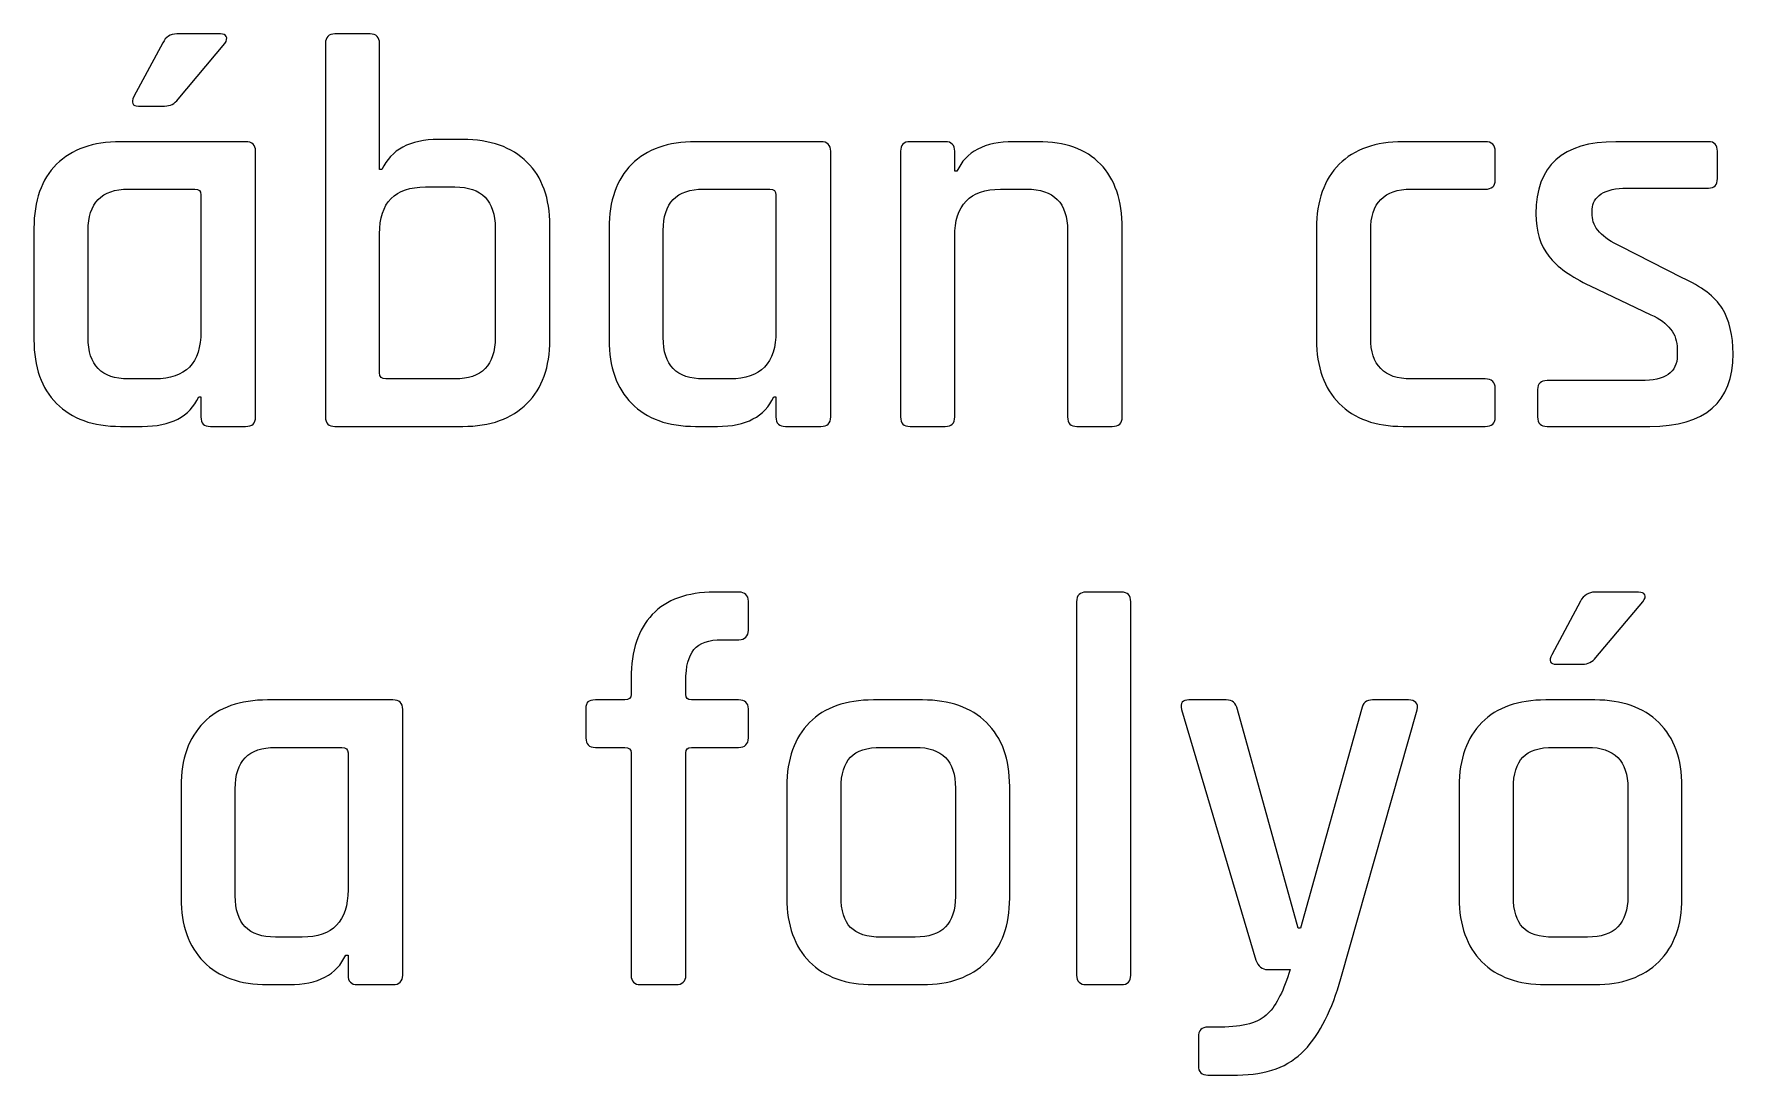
# Model space of a CAD drawing. Extents: x 5 to 177, y 88 to 167.
# Drawn here: x 43.79 to 57.75, y 112.41 to 120.96 of the extents above; entities that cross this region are included whole.
import ezdxf

# ---------------------------------------------------------------- set-up
doc = ezdxf.new("R2010")
doc.units = 0
doc.layers.add('Layer_1', color=7, linetype='CONTINUOUS')

msp = doc.modelspace()

# ---------------------------------------------------------------- linework, layer by layer
at = {"layer": 'Layer_1', "color": 7}
for points in [[(44.852387, 120.885064), (44.613158, 120.444644)], [(45.324779, 120.958376), (44.966489, 120.958376), (44.966489, 120.958376)], [(44.975859, 120.421491), (45.360607, 120.880102)], [(46.18688, 120.880102), (46.18688, 117.812039)], [(46.553436, 120.958376), (46.264601, 120.958376), (46.264601, 120.958376)], [(46.6499, 119.843819), (46.63116, 119.843819), (46.63116, 120.880102)], [(44.65009, 120.36637), (44.866168, 120.36637)], [(45.530934, 120.073124), (44.503467, 120.073124), (44.503467, 120.073124)], [(47.314666, 120.091314), (47.113472, 120.091314)], [(50.254298, 120.073124), (49.226831, 120.073124), (49.226831, 120.073124)], [(51.277353, 120.073124), (50.988516, 120.073124), (50.988516, 120.073124)], [(52.03803, 120.073124), (51.836836, 120.073124)], [(55.71188, 120.073124), (55.037191, 120.073124), (55.037191, 120.073124)], [(57.545772, 120.073124), (56.784545, 120.073124), (56.784545, 120.073124)], [(45.613063, 117.812039), (45.613063, 119.995403)], [(50.336427, 117.812039), (50.336427, 119.994853)], [(50.910242, 119.994853), (50.910242, 117.812039)], [(51.373264, 119.830038), (51.355075, 119.830038), (51.355075, 119.994853)], [(55.79401, 119.756728), (55.79401, 119.994853)], [(57.619084, 119.770506), (57.619084, 119.994853)], [(44.56741, 119.683415), (45.113112, 119.683415)], [(44.56741, 119.683415), (44.56741, 119.683415)], [(45.163825, 119.637664), (45.163825, 118.513736)], [(47.007639, 119.701604), (47.250175, 119.701604)], [(47.007639, 119.701604), (47.007639, 119.701604)], [(49.291325, 119.683415), (49.836476, 119.683415)], [(49.291325, 119.683415), (49.291325, 119.683415)], [(49.887186, 119.637114), (49.887186, 118.513736)], [(51.731003, 119.683415), (51.946528, 119.683415)], [(55.101685, 119.683415), (55.71188, 119.683415)], [(56.876597, 119.692234), (57.545772, 119.692234)], [(56.591618, 119.46789), (56.591618, 119.51805)], [(43.792953, 119.362057), (43.792953, 118.444835)], [(44.237783, 118.463574), (44.237783, 119.343868)], [(46.63116, 118.174186), (46.63116, 119.316306)], [(47.580903, 119.362057), (47.580903, 118.463574)], [(48.030144, 118.444835), (48.030144, 119.385208)], [(48.516314, 119.362057), (48.516314, 118.444835)], [(48.961147, 118.463574), (48.961147, 119.343868)], [(52.281667, 119.343868), (52.281667, 117.812039)], [(52.730908, 117.812039), (52.730908, 119.362057)], [(54.326674, 119.362057), (54.326674, 118.444835)], [(54.771507, 118.463024), (54.771507, 119.343868)], [(51.355075, 117.812039), (51.355075, 119.293706)], [(57.330797, 118.954158), (56.825885, 119.211023)], [(56.573428, 118.889665), (57.073382, 118.65154)], [(57.289457, 118.371522), (57.289457, 118.316401)], [(44.787343, 118.124027), (44.56741, 118.124027)], [(47.250175, 118.124027), (46.68187, 118.124027)], [(49.511258, 118.124027), (49.291325, 118.124027)], [(55.71188, 118.124027), (55.101685, 118.124027)], [(56.9907, 118.110246), (56.220651, 118.110246)], [(45.145633, 117.977404), (45.163825, 117.977404), (45.163825, 117.812039)], [(49.868997, 117.977404), (49.887186, 117.977404), (49.887186, 117.812039)], [(55.79401, 117.807631), (55.79401, 118.045756)], [(56.14293, 118.036936), (56.14293, 117.812039)], [(44.503467, 117.734318), (44.682063, 117.734318)], [(45.241546, 117.734318), (45.530934, 117.734318)], [(46.264601, 117.734318), (47.314666, 117.734318)], [(49.226831, 117.734318), (49.405977, 117.734318)], [(49.96546, 117.734318), (50.254298, 117.734318)], [(50.988516, 117.734318), (51.277353, 117.734318)], [(52.359388, 117.734318), (52.648225, 117.734318)], [(55.037191, 117.734318), (55.71188, 117.734318)], [(56.220651, 117.734318), (57.06401, 117.734318)], [(49.581813, 116.372265), (49.380069, 116.372265), (49.380069, 116.372265)], [(49.660088, 116.060277), (49.660088, 116.298402)], [(52.356631, 116.293991), (52.356631, 113.225928)], [(52.723189, 116.372265), (52.434905, 116.372265), (52.434905, 116.372265)], [(52.801464, 113.225928), (52.801464, 116.293991)], [(56.493503, 116.298952), (56.259236, 115.858533)], [(56.970854, 116.372265), (56.612564, 116.372265), (56.612564, 116.372265)], [(56.621937, 115.83538), (57.007235, 116.293991)], [(49.444563, 115.982006), (49.581813, 115.982006)], [(56.296718, 115.780259), (56.511692, 115.780259)], [(48.697114, 115.665606), (48.697114, 115.532764)], [(49.146906, 115.532764), (49.146906, 115.643006)], [(46.739198, 115.487013), (45.711731, 115.487013), (45.711731, 115.487013)], [(46.821327, 113.225928), (46.821327, 115.408742)], [(48.325594, 115.4137), (48.325594, 115.175025)], [(48.646952, 115.487013), (48.403868, 115.487013)], [(49.577955, 115.487013), (49.192657, 115.487013)], [(49.660088, 115.175025), (49.660088, 115.4137)], [(51.091042, 115.487013), (50.687001, 115.487013), (50.687001, 115.487013)], [(53.218732, 115.408742), (53.828927, 113.34995)], [(53.585841, 115.487013), (53.278264, 115.487013), (53.278264, 115.487013)], [(54.69599, 115.408742), (54.196036, 113.611229), (54.177297, 113.611229), (53.677343, 115.408742)], [(54.525664, 113.198369), (55.154601, 115.404331)], [(55.081289, 115.487013), (54.787492, 115.487013)], [(56.612564, 115.487013), (56.209077, 115.487013), (56.209077, 115.487013)], [(45.775674, 115.097304), (46.321376, 115.097304)], [(45.775674, 115.097304), (45.775674, 115.097304)], [(46.372089, 115.051002), (46.372089, 113.927625)], [(48.403868, 115.097304), (48.646952, 115.097304)], [(48.697114, 115.051002), (48.697114, 113.225928)], [(49.146906, 113.225928), (49.146906, 115.051002)], [(49.192657, 115.097304), (49.577955, 115.097304)], [(50.751492, 115.097304), (51.030959, 115.097304)], [(50.751492, 115.097304), (50.751492, 115.097304)], [(56.273017, 115.097304), (56.553035, 115.097304)], [(56.273017, 115.097304), (56.273017, 115.097304)], [(45.000664, 114.775946), (45.000664, 113.858724)], [(45.445494, 113.877463), (45.445494, 114.757757)], [(49.976484, 114.775946), (49.976484, 113.858724)], [(50.421314, 113.872505), (50.421314, 114.762165)], [(51.361137, 114.762165), (51.361137, 113.872505)], [(51.80652, 113.858724), (51.80652, 114.775946)], [(55.49856, 114.775946), (55.49856, 113.858724)], [(55.94339, 113.872505), (55.94339, 114.762165)], [(56.883763, 114.762165), (56.883763, 113.872505)], [(57.328043, 113.858724), (57.328043, 114.775946)], [(45.99616, 113.537916), (45.775674, 113.537916)], [(51.030959, 113.537916), (50.751492, 113.537916)], [(56.553035, 113.537916), (56.273017, 113.537916)], [(46.353897, 113.391293), (46.372089, 113.391293), (46.372089, 113.225928)], [(53.924841, 113.271679), (54.108945, 113.271679)], [(45.711731, 113.148207), (45.890327, 113.148207)], [(46.44981, 113.148207), (46.739198, 113.148207)], [(48.774835, 113.148207), (49.064223, 113.148207)], [(50.687001, 113.148207), (51.091042, 113.148207)], [(52.434905, 113.148207), (52.723189, 113.148207)], [(56.209077, 113.148207), (56.612564, 113.148207)], [(53.53954, 112.799287), (53.43481, 112.799287)], [(53.356535, 112.717157), (53.356535, 112.48289)], [(53.43481, 112.405169), (53.677343, 112.405169)]]:
    msp.add_lwpolyline(points, dxfattribs=at)
for points in [[(44.966489, 120.958376), (44.911809, 120.958376), (44.873553, 120.933747), (44.852387, 120.885064)], [(45.372734, 120.93743), (45.364973, 120.951188), (45.34912, 120.958376), (45.324779, 120.958376)], [(45.360607, 120.880102), (45.376129, 120.904444), (45.380495, 120.923672), (45.372734, 120.93743)], [(46.264601, 120.958376), (46.212743, 120.958376), (46.18688, 120.93196), (46.18688, 120.880102)], [(46.63116, 120.880102), (46.63116, 120.93196), (46.604942, 120.958376), (46.553436, 120.958376)], [(44.613158, 120.444644), (44.588817, 120.392433), (44.601054, 120.36637), (44.65009, 120.36637)], [(44.866168, 120.36637), (44.912029, 120.36637), (44.948342, 120.384805), (44.975859, 120.421491)], [(44.503467, 120.073124), (44.276984, 120.073124), (44.101983, 120.011191), (43.978158, 119.887366)], [(45.613063, 119.995403), (45.613063, 120.047261), (45.585967, 120.073124), (45.530934, 120.073124)], [(47.113472, 120.091314), (46.880639, 120.091314), (46.726452, 120.008919), (46.6499, 119.843819)], [(47.842178, 119.905555), (47.716942, 120.02938), (47.541149, 120.091314), (47.314666, 120.091314)], [(49.226831, 120.073124), (49.000348, 120.073124), (48.825548, 120.011191), (48.702076, 119.887366)], [(50.336427, 119.994853), (50.336427, 120.046711), (50.309331, 120.073124), (50.254298, 120.073124)], [(50.988516, 120.073124), (50.936305, 120.073124), (50.910242, 120.046711), (50.910242, 119.994853)], [(51.355075, 119.994853), (51.355075, 120.046711), (51.328859, 120.073124), (51.277353, 120.073124)], [(51.836836, 120.073124), (51.601181, 120.073124), (51.446642, 119.991963), (51.373264, 119.830038)], [(52.551762, 119.88957), (52.432523, 120.011984), (52.261338, 120.073124), (52.03803, 120.073124)], [(55.037191, 120.073124), (54.811061, 120.073124), (54.636261, 120.011191), (54.512436, 119.887366)], [(55.79401, 119.994853), (55.79401, 120.046711), (55.766914, 120.073124), (55.71188, 120.073124)], [(56.784545, 120.073124), (56.347453, 120.073124), (56.129149, 119.876077), (56.129149, 119.481671)], [(57.619084, 119.994853), (57.619084, 120.046711), (57.594808, 120.073124), (57.545772, 120.073124)], [(43.978158, 119.887366), (43.854336, 119.763541), (43.792953, 119.588187), (43.792953, 119.362057)], [(48.030144, 119.385208), (48.030144, 119.608516), (47.967767, 119.782083), (47.842178, 119.905555)], [(48.702076, 119.887366), (48.577898, 119.763188), (48.516314, 119.588187), (48.516314, 119.362057)], [(52.730908, 119.362057), (52.730908, 119.591362), (52.671001, 119.767156), (52.551762, 119.88957)], [(54.512436, 119.887366), (54.388611, 119.763541), (54.326674, 119.58854), (54.326674, 119.362057)], [(55.71188, 119.683415), (55.766914, 119.683415), (55.79401, 119.707692), (55.79401, 119.756728)], [(57.545772, 119.692234), (57.594808, 119.692234), (57.619084, 119.718648), (57.619084, 119.770506)], [(44.237783, 119.343868), (44.237783, 119.569998), (44.347277, 119.683415), (44.56741, 119.683415)], [(45.113112, 119.683415), (45.146979, 119.683415), (45.163825, 119.668003), (45.163825, 119.637664)], [(46.63116, 119.316306), (46.63116, 119.573128), (46.756814, 119.701604), (47.007639, 119.701604)], [(47.250175, 119.701604), (47.470308, 119.701604), (47.580903, 119.588187), (47.580903, 119.362057)], [(48.961147, 119.343868), (48.961147, 119.569998), (49.071191, 119.683415), (49.291325, 119.683415)], [(49.836476, 119.683415), (49.870343, 119.683415), (49.887186, 119.667452), (49.887186, 119.637114)], [(51.355075, 119.293706), (51.355075, 119.553703), (51.480178, 119.683415), (51.731003, 119.683415)], [(51.946528, 119.683415), (52.169836, 119.683415), (52.281667, 119.569998), (52.281667, 119.343868)], [(54.771507, 119.343868), (54.771507, 119.569998), (54.881551, 119.683415), (55.101685, 119.683415)], [(56.591618, 119.51805), (56.591618, 119.569908), (56.616445, 119.612176), (56.665481, 119.644279)], [(56.665481, 119.644279), (56.714517, 119.676029), (56.784522, 119.692234), (56.876597, 119.692234)], [(56.129149, 119.481671), (56.129149, 119.337738), (56.163678, 119.221299), (56.233881, 119.132751)], [(56.825885, 119.211023), (56.67031, 119.284401), (56.591618, 119.370171), (56.591618, 119.46789)], [(56.233881, 119.132751), (56.304437, 119.043851), (56.417501, 118.963043), (56.573428, 118.889665)], [(57.65822, 118.704457), (57.598601, 118.800412), (57.489547, 118.883603), (57.330797, 118.954158)], [(57.073382, 118.65154), (57.217316, 118.587334), (57.289457, 118.493583), (57.289457, 118.371522)], [(57.747518, 118.330182), (57.747518, 118.482935), (57.71784, 118.608148), (57.65822, 118.704457)], [(45.163825, 118.513736), (45.163825, 118.253739), (45.038168, 118.124027), (44.787343, 118.124027)], [(49.887186, 118.513736), (49.887186, 118.253739), (49.762083, 118.124027), (49.511258, 118.124027)], [(43.792953, 118.444835), (43.79295, 118.221526), (43.854336, 118.047519), (43.978158, 117.922283)], [(44.56741, 118.124027), (44.347277, 118.124027), (44.237783, 118.237091), (44.237783, 118.463574)], [(47.580903, 118.463574), (47.580903, 118.237091), (47.470306, 118.124027), (47.250175, 118.124027)], [(47.842178, 117.922283), (47.967767, 118.047519), (48.030144, 118.221526), (48.030144, 118.444835)], [(48.516314, 118.444835), (48.516314, 118.221526), (48.577898, 118.047519), (48.702076, 117.922283)], [(49.291325, 118.124027), (49.071191, 118.124027), (48.961147, 118.237094), (48.961147, 118.463574)], [(54.326674, 118.444835), (54.326674, 118.221879), (54.388611, 118.047519), (54.512436, 117.922283)], [(55.101685, 118.124027), (54.881551, 118.124027), (54.771507, 118.236893), (54.771507, 118.463024)], [(57.289457, 118.316401), (57.289457, 118.178818), (57.189314, 118.110246), (56.9907, 118.110246)], [(57.06401, 117.734318), (57.519799, 117.734318), (57.747518, 117.932601), (57.747518, 118.330182)], [(46.68187, 118.124027), (46.648356, 118.124027), (46.63116, 118.14032), (46.63116, 118.174186)], [(55.79401, 118.045756), (55.79401, 118.097614), (55.766914, 118.124027), (55.71188, 118.124027)], [(56.220651, 118.110246), (56.168792, 118.110246), (56.14293, 118.085972), (56.14293, 118.036936)], [(43.978158, 117.922283), (44.101983, 117.797047), (44.276984, 117.734318), (44.503467, 117.734318)], [(44.682063, 117.734318), (44.917366, 117.734318), (45.072255, 117.815126), (45.145633, 117.977404)], [(47.314666, 117.734318), (47.541149, 117.734318), (47.716942, 117.797047), (47.842178, 117.922283)], [(48.702076, 117.922283), (48.825548, 117.797047), (49.000348, 117.734318), (49.226831, 117.734318)], [(49.405977, 117.734318), (49.64128, 117.734318), (49.795619, 117.815479), (49.868997, 117.977404)], [(54.512436, 117.922283), (54.636261, 117.797047), (54.811061, 117.734318), (55.037191, 117.734318)], [(45.163825, 117.812039), (45.163825, 117.760181), (45.189688, 117.734318), (45.241546, 117.734318)], [(45.530934, 117.734318), (45.585967, 117.734318), (45.613063, 117.760181), (45.613063, 117.812039)], [(46.18688, 117.812039), (46.18688, 117.760181), (46.212743, 117.734318), (46.264601, 117.734318)], [(49.887186, 117.812039), (49.887186, 117.760181), (49.913249, 117.734318), (49.96546, 117.734318)], [(50.254298, 117.734318), (50.309331, 117.734318), (50.336427, 117.760181), (50.336427, 117.812039)], [(50.910242, 117.812039), (50.910242, 117.760181), (50.936305, 117.734318), (50.988516, 117.734318)], [(51.277353, 117.734318), (51.328859, 117.734318), (51.355075, 117.760181), (51.355075, 117.812039)], [(52.281667, 117.812039), (52.281667, 117.760181), (52.30753, 117.734318), (52.359388, 117.734318)], [(52.648225, 117.734318), (52.703259, 117.734318), (52.730908, 117.760181), (52.730908, 117.812039)], [(55.71188, 117.734318), (55.766914, 117.734318), (55.79401, 117.758947), (55.79401, 117.807631)], [(56.14293, 117.812039), (56.14293, 117.760181), (56.168792, 117.734318), (56.220651, 117.734318)], [(49.380069, 116.372265), (49.157114, 116.372265), (48.987363, 116.310772), (48.871299, 116.188711)], [(49.660088, 116.298402), (49.660088, 116.347085), (49.634024, 116.372265), (49.581813, 116.372265)], [(52.434905, 116.372265), (52.382694, 116.372265), (52.356631, 116.345849), (52.356631, 116.293991)], [(52.801464, 116.293991), (52.801464, 116.345852), (52.775048, 116.372265), (52.723189, 116.372265)], [(56.612564, 116.372265), (56.560706, 116.372265), (56.52102, 116.347636), (56.493503, 116.298952)], [(57.02322, 116.351319), (57.015812, 116.365077), (56.99837, 116.372265), (56.970854, 116.372265)], [(57.007235, 116.293991), (57.02558, 116.318335), (57.030981, 116.33756), (57.02322, 116.351319)], [(48.871299, 116.188711), (48.754882, 116.06665), (48.697114, 115.891737), (48.697114, 115.665606)], [(49.213603, 115.902077), (49.257701, 115.955347), (49.334143, 115.982006), (49.444563, 115.982006)], [(49.581813, 115.982006), (49.634024, 115.982006), (49.660088, 116.008419), (49.660088, 116.060277)], [(49.146906, 115.643006), (49.146906, 115.762245), (49.169153, 115.848455), (49.213603, 115.902077)], [(56.259236, 115.858533), (56.231719, 115.806322), (56.244507, 115.780259), (56.296718, 115.780259)], [(56.511692, 115.780259), (56.554731, 115.780259), (56.591245, 115.798694), (56.621937, 115.83538)], [(45.711731, 115.487013), (45.485248, 115.487013), (45.310448, 115.42508), (45.186975, 115.301255)], [(46.821327, 115.408742), (46.821327, 115.4606), (46.794231, 115.487013), (46.739198, 115.487013)], [(48.341579, 115.471028), (48.330996, 115.460092), (48.325594, 115.441217), (48.325594, 115.4137)], [(48.403868, 115.487013), (48.373177, 115.487013), (48.352162, 115.481611), (48.341579, 115.471028)], [(48.697114, 115.532764), (48.697114, 115.502073), (48.680466, 115.487013), (48.646952, 115.487013)], [(49.192657, 115.487013), (49.161965, 115.487013), (49.146906, 115.502073), (49.146906, 115.532764)], [(49.660088, 115.4137), (49.660088, 115.462736), (49.632989, 115.487013), (49.577955, 115.487013)], [(50.687001, 115.487013), (50.46087, 115.487013), (50.286068, 115.42508), (50.162243, 115.301255)], [(51.61635, 115.301255), (51.48935, 115.42508), (51.31435, 115.487013), (51.091042, 115.487013)], [(53.278264, 115.487013), (53.226406, 115.487013), (53.206737, 115.4606), (53.218732, 115.408742)], [(53.677343, 115.408742), (53.665349, 115.4606), (53.634877, 115.487013), (53.585841, 115.487013)], [(54.787492, 115.487013), (54.735634, 115.487013), (54.70481, 115.4606), (54.69599, 115.408742)], [(55.154601, 115.404331), (55.163421, 115.459364), (55.139144, 115.487013), (55.081289, 115.487013)], [(56.209077, 115.487013), (55.982946, 115.487013), (55.808143, 115.42508), (55.684318, 115.301255)], [(57.137873, 115.301255), (57.010873, 115.42508), (56.835873, 115.487013), (56.612564, 115.487013)], [(45.186975, 115.301255), (45.062798, 115.177077), (45.000664, 115.002076), (45.000664, 114.775946)], [(50.162243, 115.301255), (50.038418, 115.177077), (49.976484, 115.002076), (49.976484, 114.775946)], [(51.80652, 114.775946), (51.80652, 115.002076), (51.74335, 115.177077), (51.61635, 115.301255)], [(55.684318, 115.301255), (55.560493, 115.17743), (55.49856, 115.002076), (55.49856, 114.775946)], [(57.328043, 114.775946), (57.328043, 115.002076), (57.264873, 115.17743), (57.137873, 115.301255)], [(48.325594, 115.175025), (48.325594, 115.123167), (48.351657, 115.097304), (48.403868, 115.097304)], [(49.577955, 115.097304), (49.632989, 115.097304), (49.660088, 115.123167), (49.660088, 115.175025)], [(45.445494, 114.757757), (45.445494, 114.983887), (45.555541, 115.097304), (45.775674, 115.097304)], [(46.321376, 115.097304), (46.355243, 115.097304), (46.372089, 115.081341), (46.372089, 115.051002)], [(48.646952, 115.097304), (48.680466, 115.097304), (48.697114, 115.081694), (48.697114, 115.051002)], [(49.146906, 115.051002), (49.146906, 115.081694), (49.161965, 115.097304), (49.192657, 115.097304)], [(50.421314, 114.762165), (50.421314, 114.878229), (50.447177, 114.963556), (50.499035, 115.016825)], [(50.499035, 115.016825), (50.551247, 115.070448), (50.635431, 115.097304), (50.751492, 115.097304)], [(51.030959, 115.097304), (51.251093, 115.097304), (51.361137, 114.985473), (51.361137, 114.762165)], [(55.94339, 114.762165), (55.94339, 114.878229), (55.969253, 114.963556), (56.021111, 115.016825)], [(56.021111, 115.016825), (56.073322, 115.070448), (56.156953, 115.097304), (56.273017, 115.097304)], [(56.553035, 115.097304), (56.773168, 115.097304), (56.883763, 114.98512), (56.883763, 114.762165)], [(45.775674, 113.537916), (45.555541, 113.537916), (45.445494, 113.65098), (45.445494, 113.877463)], [(46.372089, 113.927625), (46.372089, 113.667628), (46.246985, 113.537916), (45.99616, 113.537916)], [(50.499035, 113.618394), (50.447177, 113.671664), (50.421314, 113.756441), (50.421314, 113.872505)], [(51.361137, 113.872505), (51.361137, 113.649196), (51.251093, 113.537916), (51.030959, 113.537916)], [(56.021111, 113.617841), (55.969253, 113.671464), (55.94339, 113.756088), (55.94339, 113.872505)], [(56.883763, 113.872505), (56.883763, 113.649196), (56.773168, 113.537916), (56.553035, 113.537916)], [(45.000664, 113.858724), (45.000664, 113.635415), (45.062798, 113.461408), (45.186975, 113.336172)], [(49.976484, 113.858724), (49.976484, 113.635415), (50.038418, 113.461408), (50.162243, 113.336172)], [(51.61635, 113.336172), (51.74335, 113.461408), (51.80652, 113.635415), (51.80652, 113.858724)], [(55.49856, 113.858724), (55.49856, 113.635415), (55.560493, 113.461408), (55.684318, 113.336172)], [(57.137873, 113.336172), (57.264873, 113.461408), (57.328043, 113.635415), (57.328043, 113.858724)], [(50.751492, 113.537916), (50.635428, 113.537916), (50.551247, 113.564772), (50.499035, 113.618394)], [(56.273017, 113.537916), (56.156953, 113.537916), (56.073322, 113.564572), (56.021111, 113.617841)], [(45.186975, 113.336172), (45.310448, 113.210936), (45.485248, 113.148207), (45.711731, 113.148207)], [(45.890327, 113.148207), (46.12563, 113.148207), (46.280519, 113.229368), (46.353897, 113.391293)], [(50.162243, 113.336172), (50.286068, 113.210936), (50.46087, 113.148207), (50.687001, 113.148207)], [(51.091042, 113.148207), (51.31435, 113.148207), (51.48935, 113.210936), (51.61635, 113.336172)], [(53.828927, 113.34995), (53.846919, 113.297739), (53.87898, 113.271679), (53.924841, 113.271679)], [(55.684318, 113.336172), (55.808143, 113.210936), (55.982946, 113.148207), (56.209077, 113.148207)], [(56.612564, 113.148207), (56.835873, 113.148207), (57.010873, 113.210936), (57.137873, 113.336172)], [(46.372089, 113.225928), (46.372089, 113.174069), (46.397599, 113.148207), (46.44981, 113.148207)], [(46.739198, 113.148207), (46.794231, 113.148207), (46.821327, 113.174069), (46.821327, 113.225928)], [(48.697114, 113.225928), (48.697114, 113.174069), (48.722977, 113.148207), (48.774835, 113.148207)], [(49.064223, 113.148207), (49.119257, 113.148207), (49.146906, 113.174069), (49.146906, 113.225928)], [(52.356631, 113.225928), (52.356631, 113.174069), (52.382694, 113.148207), (52.434905, 113.148207)], [(52.723189, 113.148207), (52.775048, 113.148207), (52.801464, 113.174069), (52.801464, 113.225928)], [(54.108945, 113.271679), (54.059909, 113.103404), (53.999209, 112.982909), (53.927595, 112.909531)], [(54.228007, 112.609117), (54.356418, 112.744936), (54.455461, 112.941544), (54.525664, 113.198369)], [(53.927595, 112.909531), (53.855628, 112.836153), (53.726159, 112.799287), (53.53954, 112.799287)], [(53.43481, 112.799287), (53.382599, 112.799287), (53.356535, 112.772191), (53.356535, 112.717157)], [(53.356535, 112.48289), (53.356535, 112.431032), (53.382599, 112.405169), (53.43481, 112.405169)], [(53.677343, 112.405169), (53.916174, 112.405169), (54.099243, 112.472945), (54.228007, 112.609117)]]:
    msp.add_open_spline(points, degree=3, dxfattribs=at)

doc.saveas('drawing.dxf')
